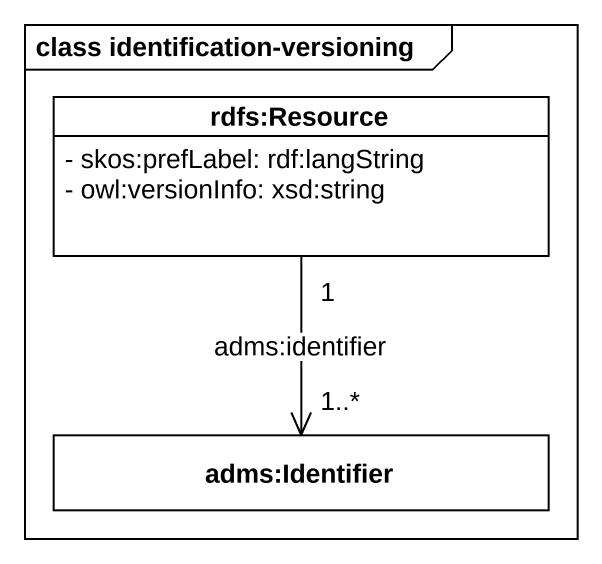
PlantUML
@startuml
mainframe class identification-versioning
hide circle
hide empty members
skinparam classAttributeIconSize 0
class "rdfs:Resource" as rdfs_Resource #FFFFFF {
  - skos:prefLabel: rdf:langString
  - owl:versionInfo: xsd:string
}
class "adms:Identifier" as adms_Identifier #FFFFFF
rdfs_Resource "1" --> "1..*" adms_Identifier : adms:identifier
@enduml
